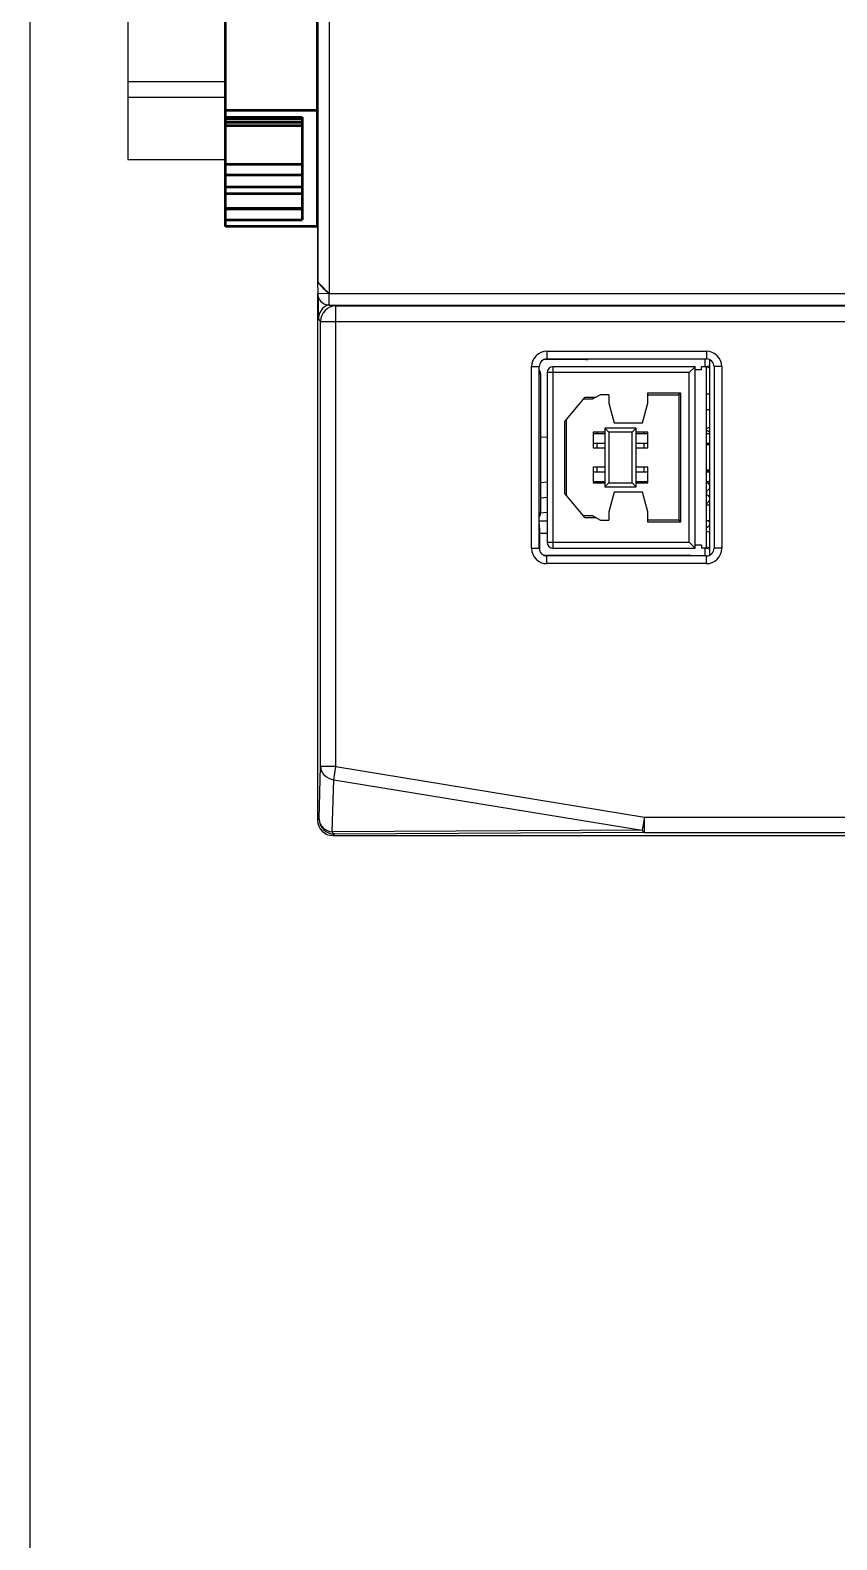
# Model space of a CAD drawing. Header units: inches. Extents: x 0 to 316, y -1 to 150.
# Drawn here: x 251.064 to 251.582, y 26.469 to 27.437 of the extents above; entities that cross this region are included whole.
import ezdxf

# ---------------------------------------------------------------- set-up
doc = ezdxf.new("R2010")
doc.units = ezdxf.units.IN
doc.header["$MEASUREMENT"] = 0

# ---------------------------------------------------------------- blocks, each defined once
blk = doc.blocks.new('AB 5069-L320ERM')
at = {"color": 7, "linetype": 'Continuous'}
for p, q in [((0, 0.803), (0, -0.803)), ((0.0004, 0.8025), (0.0004, -0.8025)), ((0.024, -0.0079), (0.024, -0.8264)), ((0, -0.8025), (0.0004, -0.8268)), ((0, -0.8025), (0.0004, -0.8025)), ((0, -0.8262), (0, -1.9055)), ((0.0243, -0.8263), (0.0004, -0.8268)), ((0.0004, -0.8268), (0.0004, -0.8272)), ((0.0017, -0.8788), (0.0017, -0.834)), ((0.024, -0.85), (0.024, -0.8264)), ((0.024, -0.8264), (1.9836, -0.8264)), ((0.024, -0.85), (1.985, -0.85)), ((0.0359, -0.85), (0.0377, -0.8518)), ((0.0377, -1.7956), (0.0377, -0.8518)), ((0.0377, -0.8518), (2.2331, -0.8518)), ((0.0631, -0.8504), (0.0682, -0.8504)), ((0.0687, -0.851), (0.0687, -0.85)), ((0.0702, -0.851), (0.0702, -0.85)), ((0.1188, -0.851), (0.1188, -0.85)), ((0.1202, -0.851), (0.1202, -0.85)), ((0.1208, -0.8504), (0.1888, -0.8504)), ((0.189, -0.8504), (0.1888, -0.8504)), ((0.0017, -0.8788), (0.0062, -0.8833)), ((0.0062, -1.7956), (0.0062, -0.8833)), ((0.0062, -0.8833), (2.2646, -0.8833)), ((0.47, -0.9446), (0.7965, -0.9446)), ((0.47, -0.9446), (0.47, -0.9604)), ((0.7965, -0.9446), (0.7965, -0.9604)), ((0.4385, -0.9761), (0.4542, -0.9761)), ((0.4385, -1.3483), (0.4385, -0.9761)), ((0.4542, -1.3483), (0.4542, -0.9761)), ((0.5496, -0.9617), (0.4643, -0.9615)), ((0.47, -0.9604), (0.7965, -0.9604)), ((0.7615, -0.9884), (0.4703, -0.9884)), ((0.4703, -0.9884), (0.4703, -1.3361)), ((0.7735, -0.9764), (0.4823, -0.9764)), ((0.4823, -0.9764), (0.4823, -1.3481)), ((0.7735, -0.9764), (0.7615, -0.9884)), ((0.7615, -1.3361), (0.7615, -0.9884)), ((0.7735, -1.3481), (0.7735, -0.9764)), ((0.7866, -0.9828), (0.7735, -0.9828)), ((0.7963, -0.9764), (0.7866, -0.9764)), ((0.7866, -0.9828), (0.7866, -0.9764)), ((0.7934, -0.9604), (0.7934, -0.9764)), ((0.8039, -0.9747), (0.7963, -0.9764)), ((0.7963, -0.9764), (0.7963, -1.3481)), ((0.7963, -0.9788), (0.8039, -0.9771)), ((0.8031, -0.962), (0.8031, -0.9749)), ((0.8031, -0.9773), (0.8031, -1.0324)), ((0.8039, -1.362), (0.8039, -0.9624)), ((0.828, -0.9761), (0.8122, -0.9761)), ((0.8122, -0.9761), (0.8122, -1.3483)), ((0.828, -0.9761), (0.828, -1.3483)), ((0.4567, -0.9913), (0.4542, -0.9913)), ((0.4567, -0.9913), (0.4567, -1.2764)), ((0.5063, -1.0886), (0.5485, -1.0384)), ((0.5452, -1.0424), (0.5641, -1.0424)), ((0.5485, -1.0384), (0.5717, -1.0384)), ((0.5799, -1.034), (0.5641, -1.0424)), ((0.5967, -1.034), (0.5799, -1.034)), ((0.5967, -1.034), (0.5967, -1.051)), ((0.5967, -1.051), (0.6075, -1.091)), ((0.6659, -1.091), (0.6767, -1.051)), ((0.6767, -1.03), (0.7439, -1.03)), ((0.6767, -1.051), (0.6767, -1.03)), ((0.6767, -1.034), (0.7399, -1.034)), ((0.7399, -1.034), (0.7439, -1.03)), ((0.7399, -1.034), (0.7399, -1.2905)), ((0.7439, -1.03), (0.7439, -1.2945)), ((0.8039, -1.0324), (0.7963, -1.0324)), ((0.8039, -1.0644), (0.7963, -1.0644)), ((0.8031, -1.0644), (0.8031, -1.1107)), ((0.5063, -1.2359), (0.5063, -1.0886)), ((0.5103, -1.2406), (0.5103, -1.0838)), ((0.5887, -1.1102), (0.5647, -1.1102)), ((0.5647, -1.1102), (0.5647, -1.1422)), ((0.5647, -1.113), (0.5887, -1.113)), ((0.5727, -1.113), (0.5727, -1.1102)), ((0.5887, -1.1022), (0.5967, -1.1102)), ((0.6527, -1.1022), (0.5887, -1.1022)), ((0.5887, -1.1022), (0.5887, -1.2222)), ((0.6447, -1.1102), (0.5967, -1.1102)), ((0.5967, -1.1102), (0.5967, -1.2142)), ((0.6075, -1.091), (0.6659, -1.091)), ((0.6527, -1.1022), (0.6447, -1.1102)), ((0.6447, -1.2142), (0.6447, -1.1102)), ((0.6527, -1.2222), (0.6527, -1.1022)), ((0.6767, -1.1102), (0.6527, -1.1102)), ((0.6527, -1.113), (0.6767, -1.113)), ((0.6687, -1.1102), (0.6687, -1.113)), ((0.6767, -1.1422), (0.6767, -1.1102)), ((0.7963, -1.113), (0.8039, -1.113)), ((0.4567, -1.1206), (0.4703, -1.1199)), ((0.5647, -1.133), (0.5887, -1.133)), ((0.5647, -1.1422), (0.5887, -1.1422)), ((0.5727, -1.1422), (0.5727, -1.133)), ((0.6527, -1.133), (0.6767, -1.133)), ((0.6527, -1.1422), (0.6767, -1.1422)), ((0.6687, -1.133), (0.6687, -1.1422)), ((0.7963, -1.133), (0.8039, -1.133)), ((0.8039, -1.1364), (0.7963, -1.1364)), ((0.5887, -1.1822), (0.5647, -1.1822)), ((0.5647, -1.1822), (0.5647, -1.2142)), ((0.5647, -1.1914), (0.5887, -1.1914)), ((0.5727, -1.1914), (0.5727, -1.1822)), ((0.6767, -1.1822), (0.6527, -1.1822)), ((0.6527, -1.1914), (0.6767, -1.1914)), ((0.6687, -1.1822), (0.6687, -1.1914)), ((0.6767, -1.2142), (0.6767, -1.1822)), ((0.8039, -1.1881), (0.7963, -1.1881)), ((0.7963, -1.1914), (0.8039, -1.1914)), ((0.7972, -1.1894), (0.7972, -1.1881)), ((0.4567, -1.2136), (0.4703, -1.2124)), ((0.5485, -1.2861), (0.5063, -1.2359)), ((0.5647, -1.2114), (0.5887, -1.2114)), ((0.5647, -1.2142), (0.5887, -1.2142)), ((0.5727, -1.2142), (0.5727, -1.2114)), ((0.5887, -1.2222), (0.5967, -1.2142)), ((0.5887, -1.2222), (0.6527, -1.2222)), ((0.5967, -1.2142), (0.6447, -1.2142)), ((0.6075, -1.2334), (0.5967, -1.2734)), ((0.6659, -1.2334), (0.6075, -1.2334)), ((0.6527, -1.2222), (0.6447, -1.2142)), ((0.6527, -1.2114), (0.6767, -1.2114)), ((0.6527, -1.2142), (0.6767, -1.2142)), ((0.6767, -1.2734), (0.6659, -1.2334)), ((0.6687, -1.2114), (0.6687, -1.2142)), ((0.7963, -1.2114), (0.8039, -1.2114)), ((0.7972, -1.2145), (0.7972, -1.2114)), ((0.7972, -1.2397), (0.7972, -1.229)), ((0.4567, -1.2451), (0.4703, -1.2439)), ((0.8039, -1.2601), (0.7963, -1.2601)), ((0.7972, -1.2601), (0.7972, -1.2542)), ((0.4567, -1.2764), (0.4542, -1.2764)), ((0.4703, -1.293), (0.4542, -1.293)), ((0.4703, -1.2753), (0.4567, -1.2765)), ((0.5641, -1.2821), (0.5452, -1.2821)), ((0.5717, -1.2861), (0.5485, -1.2861)), ((0.5641, -1.2821), (0.5799, -1.2905)), ((0.5799, -1.2905), (0.5967, -1.2905)), ((0.5967, -1.2734), (0.5967, -1.2905)), ((0.6767, -1.2945), (0.6767, -1.2734)), ((0.7399, -1.2905), (0.6767, -1.2905)), ((0.7439, -1.2945), (0.6767, -1.2945)), ((0.7399, -1.2905), (0.7439, -1.2945)), ((0.8039, -1.2921), (0.7963, -1.2921)), ((0.455, -1.3142), (0.455, -1.3533)), ((0.4703, -1.3183), (0.455, -1.3182)), ((0.8031, -1.316), (0.8031, -1.3471)), ((0.4385, -1.3483), (0.4542, -1.3483)), ((0.4703, -1.3361), (0.7615, -1.3361)), ((0.4823, -1.3481), (0.7735, -1.3481)), ((0.7735, -1.3481), (0.7615, -1.3361)), ((0.7866, -1.3417), (0.7735, -1.3417)), ((0.7866, -1.3417), (0.7866, -1.3481)), ((0.7963, -1.3481), (0.7866, -1.3481)), ((0.7934, -1.3481), (0.7934, -1.3641)), ((0.8039, -1.3473), (0.7963, -1.3457)), ((0.7963, -1.3481), (0.8039, -1.3497)), ((0.8031, -1.3495), (0.8031, -1.3624)), ((0.828, -1.3483), (0.8122, -1.3483)), ((0.4639, -1.3627), (0.7609, -1.3627)), ((0.7965, -1.3641), (0.47, -1.3641)), ((0.47, -1.3798), (0.47, -1.3641)), ((0.7965, -1.3798), (0.47, -1.3798)), ((0.7965, -1.3798), (0.7965, -1.3641)), ((0.003, -1.9025), (0.0062, -1.7956)), ((0.0377, -1.7956), (0.0062, -1.7956)), ((0.0301, -1.9294), (0.0333, -1.8226)), ((0.0333, -1.8226), (0.0377, -1.7956)), ((0.0333, -1.8226), (0.6653, -1.9262)), ((0.0377, -1.7956), (0.6697, -1.8993)), ((0, -1.9055), (0.003, -1.9025)), ((0.6697, -1.8993), (0.6653, -1.9262)), ((0.6697, -1.8993), (1.6012, -1.8993)), ((0.6697, -1.9308), (0.6697, -1.8993)), ((0.6653, -1.9262), (0.0301, -1.9294)), ((0.0315, -1.937), (0.0345, -1.934)), ((0.0315, -1.937), (2.2394, -1.937)), ((0.6697, -1.9308), (0.0345, -1.934)), ((0.6697, -1.9308), (1.6012, -1.9308))]:
    blk.add_line(p, q, dxfattribs=at)
at = {"color": 4, "linetype": 'Continuous'}
for p, q in [((0.8039, -1.0324), (0.8039, -0.9624)), ((0.8039, -1.1364), (0.8039, -1.0644)), ((0.8039, -1.2601), (0.8039, -1.1881)), ((0.8039, -1.362), (0.8039, -1.2921))]:
    blk.add_line(p, q, dxfattribs=at)
at = {"color": 7, "linetype": 'Continuous'}
for centre, radius, start, end in [((0.0239, -0.8264), 0.0235, 182.0069, 186.7176), ((0.0242, -0.8263), 0.0238, 186.7188, 195.4765), ((0.024, -0.8264), 0.0236, 195.4975, 206.6118), ((0.0241, -0.8263), 0.0237, 206.6228, 208.0395), ((0.024, -0.8264), 0.0236, 208.0378, 270.0005), ((0.0377, -0.8833), 0.0315, 90.0275, 179.9725), ((0.47, -0.9761), 0.0315, 90.002, 179.998), ((0.7965, -0.9761), 0.0315, 0.002, 89.998), ((0.4699, -0.9761), 0.0157, 89.9773, 180.0227), ((0.4409, -0.9913), 0.0157, 0, 32.5701), ((0.4823, -0.9884), 0.012, 90, 180), ((0.7965, -0.9761), 0.0157, 359.9773, 90.0227), ((0.7969, -1.1145), 0.00709, 12.4569, 94.1557), ((0.7921, -1.0794), 0.0236, 280.3392, 297.8181), ((0.7969, -1.1397), 0.00709, 28.4734, 73.1678), ((0.7961, -1.1966), 0.00787, 41.3306, 87.9942), ((0.7961, -1.2218), 0.00787, 272.0058, 87.9942), ((0.7961, -1.247), 0.00787, 272.0058, 87.9942), ((0.4409, -1.2764), 0.0157, 327.8419, 0), ((0.7961, -1.2974), 0.00787, 272.0058, 42.7472), ((0.7921, -1.3369), 0.0236, 62.1819, 79.6608), ((0.47, -1.3483), 0.0315, 180.002, 269.998), ((0.4699, -1.3483), 0.0157, 179.9773, 270.0227), ((0.4823, -1.3361), 0.012, 180, 270), ((0.7965, -1.3483), 0.0315, 270.002, 359.998), ((0.7965, -1.3483), 0.0157, 269.9773, 0.0227), ((0.0315, -1.9055), 0.0315, 180, 270), ((0.0345, -1.9025), 0.0315, 180.0275, 269.9725)]:
    blk.add_arc(centre, radius, start, end, dxfattribs=at)
for centre, major_axis, ratio, start_param, end_param in [((0.0332, -0.8788), (0.0223, -0.0223), 0.999695, 2.726546, 3.926839), ((0.075, -0.851), (0.0063, 0), 0.017455, -3.124139, -2.453496), ((0.0945, -0.8507), (0.0315, 0), 0.017455, -2.453496, -0.688097), ((0.114, -0.851), (0.0063, 0), 0.017455, -0.688097, -0.017453), ((0.5496, -0.946), (0.0111, -0.0111), 0.999695, -0.785246, -0.372548), ((0.4549, -1.3142), (0, 0.0157), 0.008727, -1.570796, -0.017453), ((0.7609, -1.3784), (-0.006, -0.0146), 0.999822, 3.132587, 3.534229), ((0.0315, -1.9055), (0.0223, 0.0223), 0.999695, -3.926839, -2.356347)]:
    blk.add_ellipse(centre, major_axis=major_axis, ratio=ratio, start_param=start_param, end_param=end_param, dxfattribs=at)
for points, knots in [([(0, -0.8025), (0, -0.8024), (0.0004, -0.803), (0.0007, -0.8033), (0.0016, -0.8044), (0.0025, -0.8056), (0.0037, -0.8071), (0.0056, -0.8093), (0.0081, -0.8123), (0.0116, -0.8159), (0.0167, -0.821), (0.0212, -0.8243), (0.0243, -0.8263)], [0, 0, 0, 0, 0.007953, 0.031649, 0.068639, 0.115868, 0.170968, 0.232385, 0.368842, 0.517003, 0.673276, 1, 1, 1, 1]), ([(0.024, -0.8261), (0.0213, -0.8236), (0.0172, -0.82), (0.0121, -0.815), (0.0086, -0.8115), (0.006, -0.8087), (0.0041, -0.8067), (0.0029, -0.8054), (0.0019, -0.8043), (0.0011, -0.8034), (0.0007, -0.8028), (0.0004, -0.8026), (0.0004, -0.8025)], [0, 0, 0, 0, 0.331572, 0.490166, 0.639659, 0.775049, 0.835226, 0.88868, 0.93391, 0.968924, 0.991637, 1, 1, 1, 1]), ([(0.0062, -1.7956), (0.0063, -1.7989), (0.0077, -1.8055), (0.0158, -1.8169), (0.0263, -1.8216), (0.0333, -1.8226)], [0, 0, 0, 0, 0.235725, 0.480919, 1, 1, 1, 1]), ([(0.003, -1.9025), (0.0031, -1.9057), (0.0045, -1.9124), (0.0126, -1.9238), (0.0231, -1.9285), (0.0301, -1.9294)], [0, 0, 0, 0, 0.23571, 0.480907, 1, 1, 1, 1]), ([(0.0345, -1.934), (0.0341, -1.934), (0.032, -1.9332), (0.0309, -1.931), (0.0301, -1.9294)], [0, 0, 0, 0, 0.183793, 1, 1, 1, 1]), ([(0.6653, -1.9262), (0.6656, -1.9269), (0.6666, -1.9287), (0.6683, -1.9307), (0.6697, -1.9308)], [0, 0, 0, 0, 0.336989, 1, 1, 1, 1])]:
    blk.add_open_spline(points, degree=3, knots=knots, dxfattribs=at)
blk = doc.blocks.new('A$C29732917')
at = {"lineweight": 50}
for p, q in [((-25.421, 3.573), (-25.421, -2.427)), ((18.379, 3.573), (-25.421, 3.573)), ((-24.44, 3.573), (-24.44, -2.427)), ((-23.821, 3.573), (-23.821, -2.427)), ((-23.621, 3.573), (-23.621, -2.427)), ((-22.621, 3.573), (-22.621, -2.427)), ((-15.069, 3.573), (-15.069, -2.427)), ((-7.321, 3.073), (3.079, 3.073)), ((-7.321, -2.427), (-7.321, 3.073)), ((-6.921, -2.427), (-6.921, 3.073)), ((-6.557, 3.073), (-6.557, -2.427)), ((-6.321, 3.073), (-6.321, -2.427)), ((2.079, 3.073), (2.079, -2.427)), ((2.316, 3.073), (2.316, -2.427)), ((2.679, 3.073), (2.679, -2.427)), ((3.079, -2.427), (3.079, 3.073)), ((10.827, 3.573), (10.827, -2.427)), ((18.379, 3.573), (18.379, -2.427)), ((-22.187, 2.573), (-15.502, 2.573)), ((-22.187, -2.427), (-22.187, 2.573)), ((-21.491, 2.573), (-21.491, -2.427)), ((-21.446, 2.573), (-21.446, -2.427)), ((-20.492, 2.573), (-20.492, -2.427)), ((-20.056, 2.573), (-20.056, -2.427)), ((-19.282, -2.427), (-19.282, 2.573)), ((-18.571, 2.573), (-18.571, -2.427)), ((-16.033, 2.573), (-16.033, -2.427)), ((-15.838, 2.573), (-15.838, -2.427)), ((-15.596, 2.573), (-15.596, -2.427)), ((-15.502, -2.427), (-15.502, 2.573)), ((-6.121, 2.573), (1.879, 2.573)), ((11.261, 2.573), (17.946, 2.573)), ((11.261, -2.427), (11.261, 2.573)), ((11.355, -2.427), (11.355, 2.573)), ((11.597, 2.573), (11.597, -2.427)), ((11.791, -2.427), (11.791, 2.573)), ((14.33, 2.573), (14.33, -2.427)), ((15.041, 2.573), (15.041, -2.427)), ((15.815, 2.573), (15.815, -2.427)), ((16.25, 2.573), (16.25, -2.427)), ((17.205, 2.573), (17.205, -2.427)), ((17.25, 2.573), (17.25, -2.427)), ((17.946, -2.427), (17.946, 2.573)), ((1.879, -0.927), (-6.121, -0.927)), ((18.379, -2.427), (-25.421, -2.427))]:
    blk.add_line(p, q, dxfattribs=at)
at = {"lineweight": 25}
blk.add_line((-15.596, -2.427), (-16.033, -2.427), dxfattribs=at)
at = {"lineweight": 50}
for centre, start, end in [((-6.121, 2.373), 90, 180), ((1.879, 2.373), 0, 90), ((-6.121, -0.727), 180, 270), ((1.879, -0.727), 270, 0)]:
    blk.add_arc(centre, 0.2, start, end, dxfattribs=at)

msp = doc.modelspace()

# ---------------------------------------------------------------- linework, layer by layer
at = {"linetype": 'Continuous'}
msp.add_line((251.06439, 26.27441), (251.06439, 38.81235), dxfattribs=at)
at = {"color": 2}
for p, q in [((251.12701, 27.69945), (251.12701, 27.35383)), ((251.12701, 27.40392, -0.03729), (251.18962, 27.40392, -0.0373)), ((251.12701, 27.35383), (251.18962, 27.35383, 0))]:
    msp.add_line(p, q, dxfattribs=at)
at = {"color": 2, "extrusion": (0, 0, -1)}
msp.add_line((251.12701, 27.3939, -0.00574), (251.18962, 27.3939, -0.00573), dxfattribs=at)

# ---------------------------------------------------------------- block references
at = {"xscale": 0.3130469466324831, "yscale": 0.3130469466324831, "zscale": 0.3130469466324831}
msp.add_blockref('AB 5069-L320ERM', (251.24872, 27.52664), dxfattribs=at)
at = {"xscale": 0.009850867869808263, "yscale": 0.009850867869808263, "zscale": 0.009850867869808263, "rotation": 270}
msp.add_blockref('A$C29732917', (251.21353, 27.49196), dxfattribs=at)

doc.saveas('drawing.dxf')
